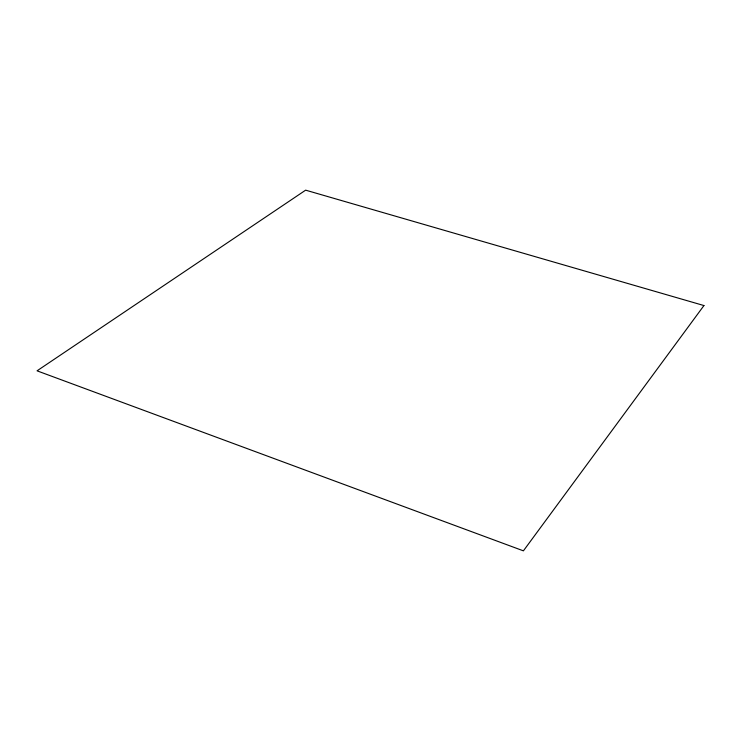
<?xml version="1.0" encoding="UTF-8"?>
<svg xmlns="http://www.w3.org/2000/svg" width="741" height="741" viewBox="0 0 741 741"><rect width="100%" height="100%" fill="white"/><g stroke="black" fill="none" stroke-linecap="round" stroke-linejoin="round"><path stroke-width="1.11" d="M703.95 305.551L523.405 550.841L37.05 370.824L305.644 190.159L703.95 305.551"/></g></svg>
